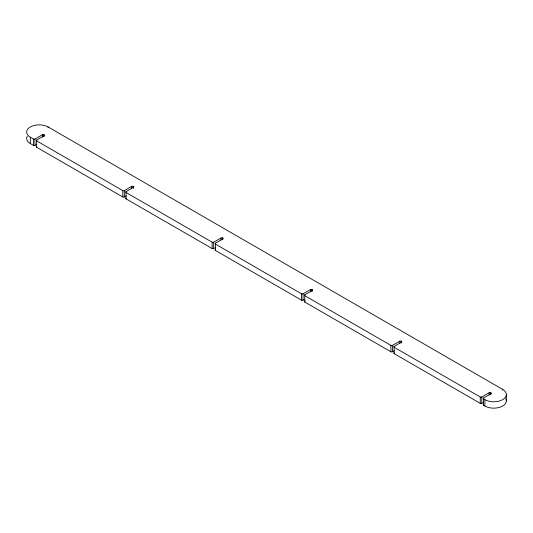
<?xml version="1.0" encoding="UTF-8"?>
<svg xmlns="http://www.w3.org/2000/svg" width="533" height="533" viewBox="0 0 533 533"><rect width="100%" height="100%" fill="white"/><g stroke="black" fill="none" stroke-linecap="round" stroke-linejoin="round"><path stroke-width="0.8" d="M44.046 134.882A1.073 0.62 0 0 1 44.046 135.762L36.67 140.019A1.073 0.62 0 0 0 36.67 140.892L122.803 190.621A1.073 0.62 0 0 0 124.322 190.621L131.691 186.363A1.073 0.62 0 0 1 133.21 186.363L133.41 186.477A1.073 0.62 0 0 1 133.41 187.356L126.041 191.614A1.073 0.62 0 0 0 126.041 192.486L212.167 242.215A1.073 0.62 0 0 0 213.686 242.215L221.055 237.958A1.073 0.62 0 0 1 222.574 237.958L222.774 238.071A1.073 0.62 0 0 1 222.774 238.951L215.405 243.208A1.073 0.62 0 0 0 215.405 244.081L301.531 293.81A1.073 0.62 0 0 0 303.05 293.81L310.426 289.552A1.073 0.62 0 0 1 311.945 289.552L312.145 289.666A1.073 0.62 0 0 1 312.145 290.545L304.769 294.802A1.073 0.62 0 0 0 304.769 295.675L390.902 345.404A1.073 0.62 0 0 0 392.415 345.404L399.79 341.147A1.073 0.62 0 0 1 401.309 341.147L401.509 341.26A1.073 0.62 0 0 1 401.509 342.139L394.134 346.397A1.073 0.62 0 0 0 394.134 347.269L480.266 396.998A1.073 0.62 0 0 0 481.785 396.998L489.154 392.741A1.073 0.62 0 0 1 490.673 392.741L490.873 392.854A1.073 0.62 0 0 1 490.873 393.734L483.504 397.991A1.073 0.62 0 0 0 483.504 398.864L484.883 399.663A12.572 7.262 0 0 0 502.666 399.663A12.572 7.262 0 0 0 502.666 389.403L48.117 126.967A12.572 7.262 0 0 0 30.334 126.967A12.572 7.262 0 0 0 30.334 137.234L33.439 139.026A1.073 0.62 0 0 0 34.951 139.026L42.327 134.769A1.073 0.62 0 0 1 43.846 134.769L44.046 136.555M27.243 136.261A12.572 7.262 0 0 0 30.334 143.597L33.439 145.389A1.073 0.62 0 0 0 34.951 145.389L36.337 144.596M36.67 140.019L36.67 147.261L122.803 196.983A1.073 0.62 0 0 0 124.322 196.983L126.161 195.924M126.041 191.614L126.041 198.856L212.167 248.578A1.073 0.62 0 0 0 213.686 248.578L215.532 247.519M215.405 243.208L215.405 250.45L301.531 300.172A1.073 0.62 0 0 0 303.05 300.172L304.436 299.379M305.229 300.898L304.769 301.165A1.073 0.62 0 0 0 304.769 302.044L390.902 351.773A1.073 0.62 0 0 0 392.415 351.773L394.26 350.707M394.134 346.397L394.134 353.639L480.266 403.368A1.073 0.62 0 0 0 481.785 403.368L483.624 402.302M483.504 397.991L483.504 405.233L484.883 406.033A12.572 7.262 0 0 0 500.314 407.099A12.572 7.262 0 0 0 505.757 398.697M506.35 394.533L506.35 400.903M502.666 389.403L502.666 390.196M490.873 392.854L490.873 394.527M490.673 392.741L490.673 394.333M489.154 392.741L489.154 395.126M484.883 399.663L484.883 406.033M481.785 396.998L481.785 403.368M480.266 396.998L480.266 403.368M401.509 341.26L401.509 342.932M401.309 341.147L401.309 342.339M399.79 341.147L399.79 343.532M392.415 345.404L392.415 351.773M390.902 345.404L390.902 351.773M312.145 289.666L312.145 291.338M311.945 289.552L311.945 291.145M310.426 289.552L310.426 291.937M304.769 294.802L304.769 302.044M303.05 293.81L303.05 300.172M301.531 293.81L301.531 300.172M222.774 238.071L222.774 239.743M222.574 237.958L222.574 239.55M221.055 237.958L221.055 239.95M213.686 242.215L213.686 248.578M212.167 242.215L212.167 248.578M133.41 186.477L133.41 188.149M133.21 186.363L133.21 187.956M131.691 186.363L131.691 188.749M124.322 190.621L124.322 196.983M122.803 190.621L122.803 196.983M48.117 126.967L48.117 127.76M43.846 134.769L43.846 136.361M42.327 134.769L42.327 137.154M34.951 139.026L34.951 145.389M33.439 139.026L33.439 145.389M30.334 137.234L30.334 143.597M36.67 147.261A1.073 0.62 0 0 1 36.67 146.382M126.041 198.856A1.073 0.62 0 0 1 126.041 197.976M215.405 250.45A1.073 0.62 0 0 1 215.405 249.571M394.134 353.639A1.073 0.62 0 0 1 394.134 352.759M483.504 405.233A1.073 0.62 0 0 1 483.504 404.36"/></g></svg>
